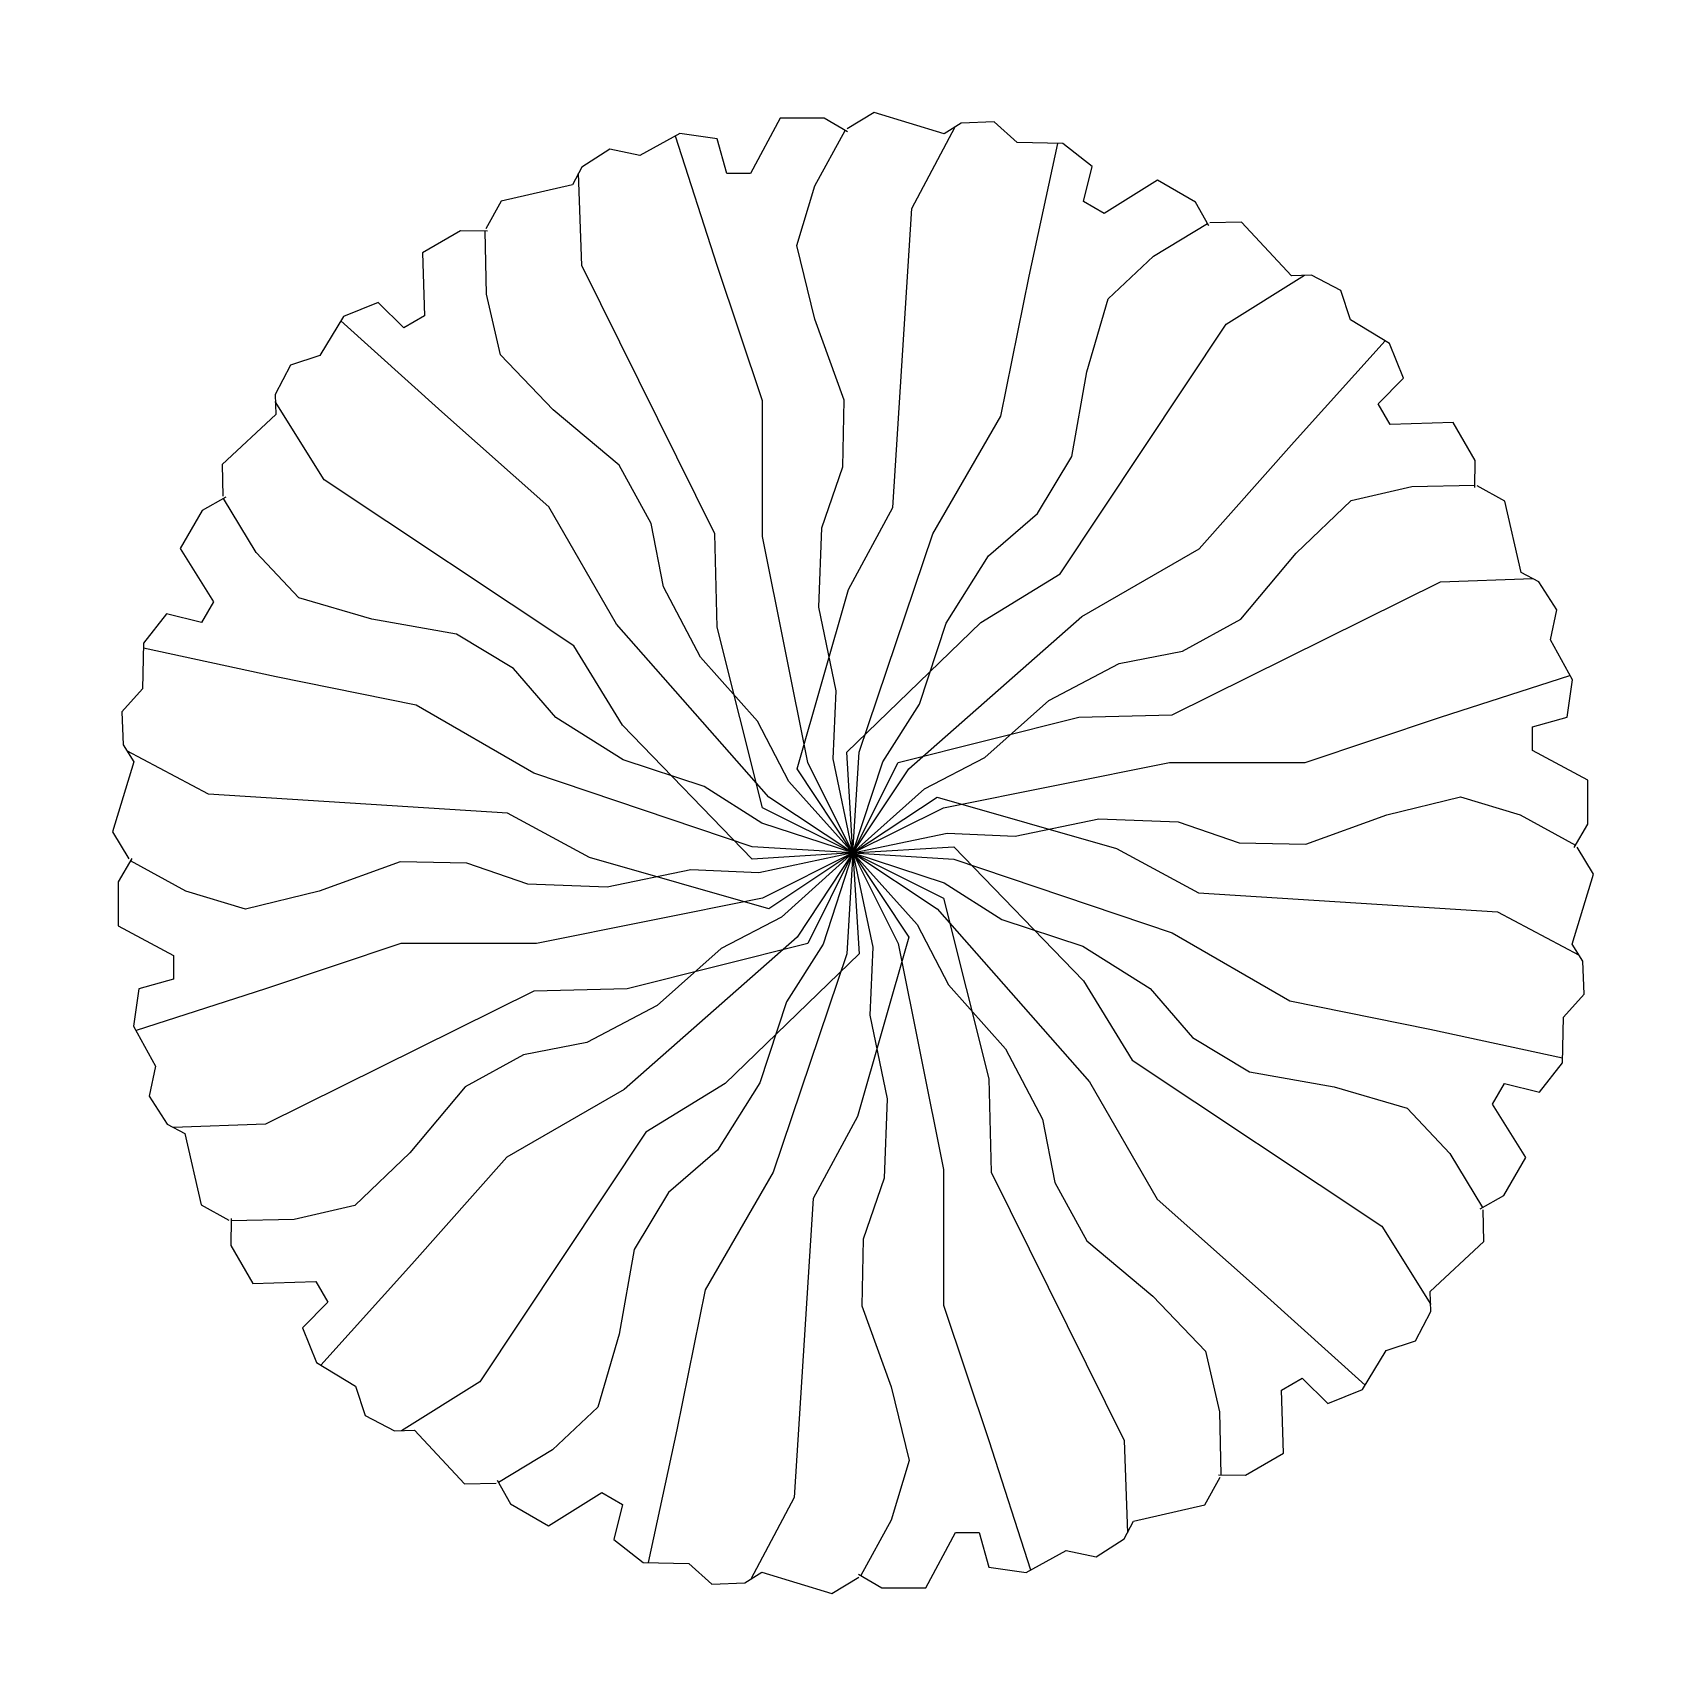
# Model space of a CAD drawing. Extents: x 7.856 to 8.144, y 19.856 to 20.144.
import ezdxf

# ---------------------------------------------------------------- set-up
doc = ezdxf.new("R2010")
doc.units = 0
doc.header["$MEASUREMENT"] = 0
doc.layers.get('0').update_dxf_attribs({"linetype": 'CONTINUOUS'})

# ---------------------------------------------------------------- blocks, each defined once
blk = doc.blocks.new('BRANCHP')
for p, q in [((0.4506, 0.2433), (0.4315, 0.2539)), ((0.462, 0.194), (0.4506, 0.2433)), ((0.4742, 0.1875), (0.462, 0.194)), ((0.2206, 0.0955), (0.4062, 0.1875)), ((0.4062, 0.1875), (0.47, 0.1898)), ((0.4865, 0.1682), (0.4742, 0.1875)), ((0.4821, 0.1473), (0.4865, 0.1682)), ((0.4973, 0.1196), (0.4821, 0.1473)), ((0.4062, 0.0938), (0.4956, 0.1226)), ((0.4936, 0.094), (0.4973, 0.1196)), ((0.0312, 0.0625), (0.1562, 0.0938)), ((0.1562, 0.0938), (0.2206, 0.0955)), ((0.3125, 0.0625), (0.4062, 0.0938)), ((0.4697, 0.0873), (0.4936, 0.094)), ((0.4697, 0.0708), (0.4697, 0.0873)), ((0.508, 0.0503), (0.4697, 0.0708)), ((0, 0), (0.0312, 0.0625)), ((0.0625, 0.0312), (0.2188, 0.0625)), ((0.2188, 0.0625), (0.3125, 0.0625)), ((0.5081, 0.02), (0.508, 0.0503)), ((0.369, 0.0263), (0.42, 0.0389)), ((0.42, 0.0389), (0.4612, 0.0263)), ((0, 0), (0.0625, 0.0312)), ((0.112, 0.0116), (0.1699, 0.0236)), ((0.1699, 0.0236), (0.2248, 0.0215)), ((0.3131, 0.006), (0.369, 0.0263)), ((0.4612, 0.0263), (0.4994, 0.0054)), ((0, 0), (0.065, 0.0136)), ((0.065, 0.0136), (0.112, 0.0116)), ((0.2248, 0.0215), (0.267, 0.007)), ((0.4985, 0.0039), (0.5081, 0.02)), ((0.267, 0.007), (0.3131, 0.006))]:
    blk.add_line(p, q)

msp = doc.modelspace()

# ---------------------------------------------------------------- block references
at = {"xscale": 0.25313992704, "yscale": 0.25313992704, "zscale": 0.25313992704}
for rotation in [59.99999999999999, 90, 30, 120, 150, 330.0000000000001, 300.0000000000001, 180, 210, 240, 270]:
    msp.add_blockref('BRANCHP', (8, 20), dxfattribs=dict(at, rotation=rotation))
msp.add_blockref('BRANCHP', (8, 20), dxfattribs=at)

doc.saveas('drawing.dxf')
